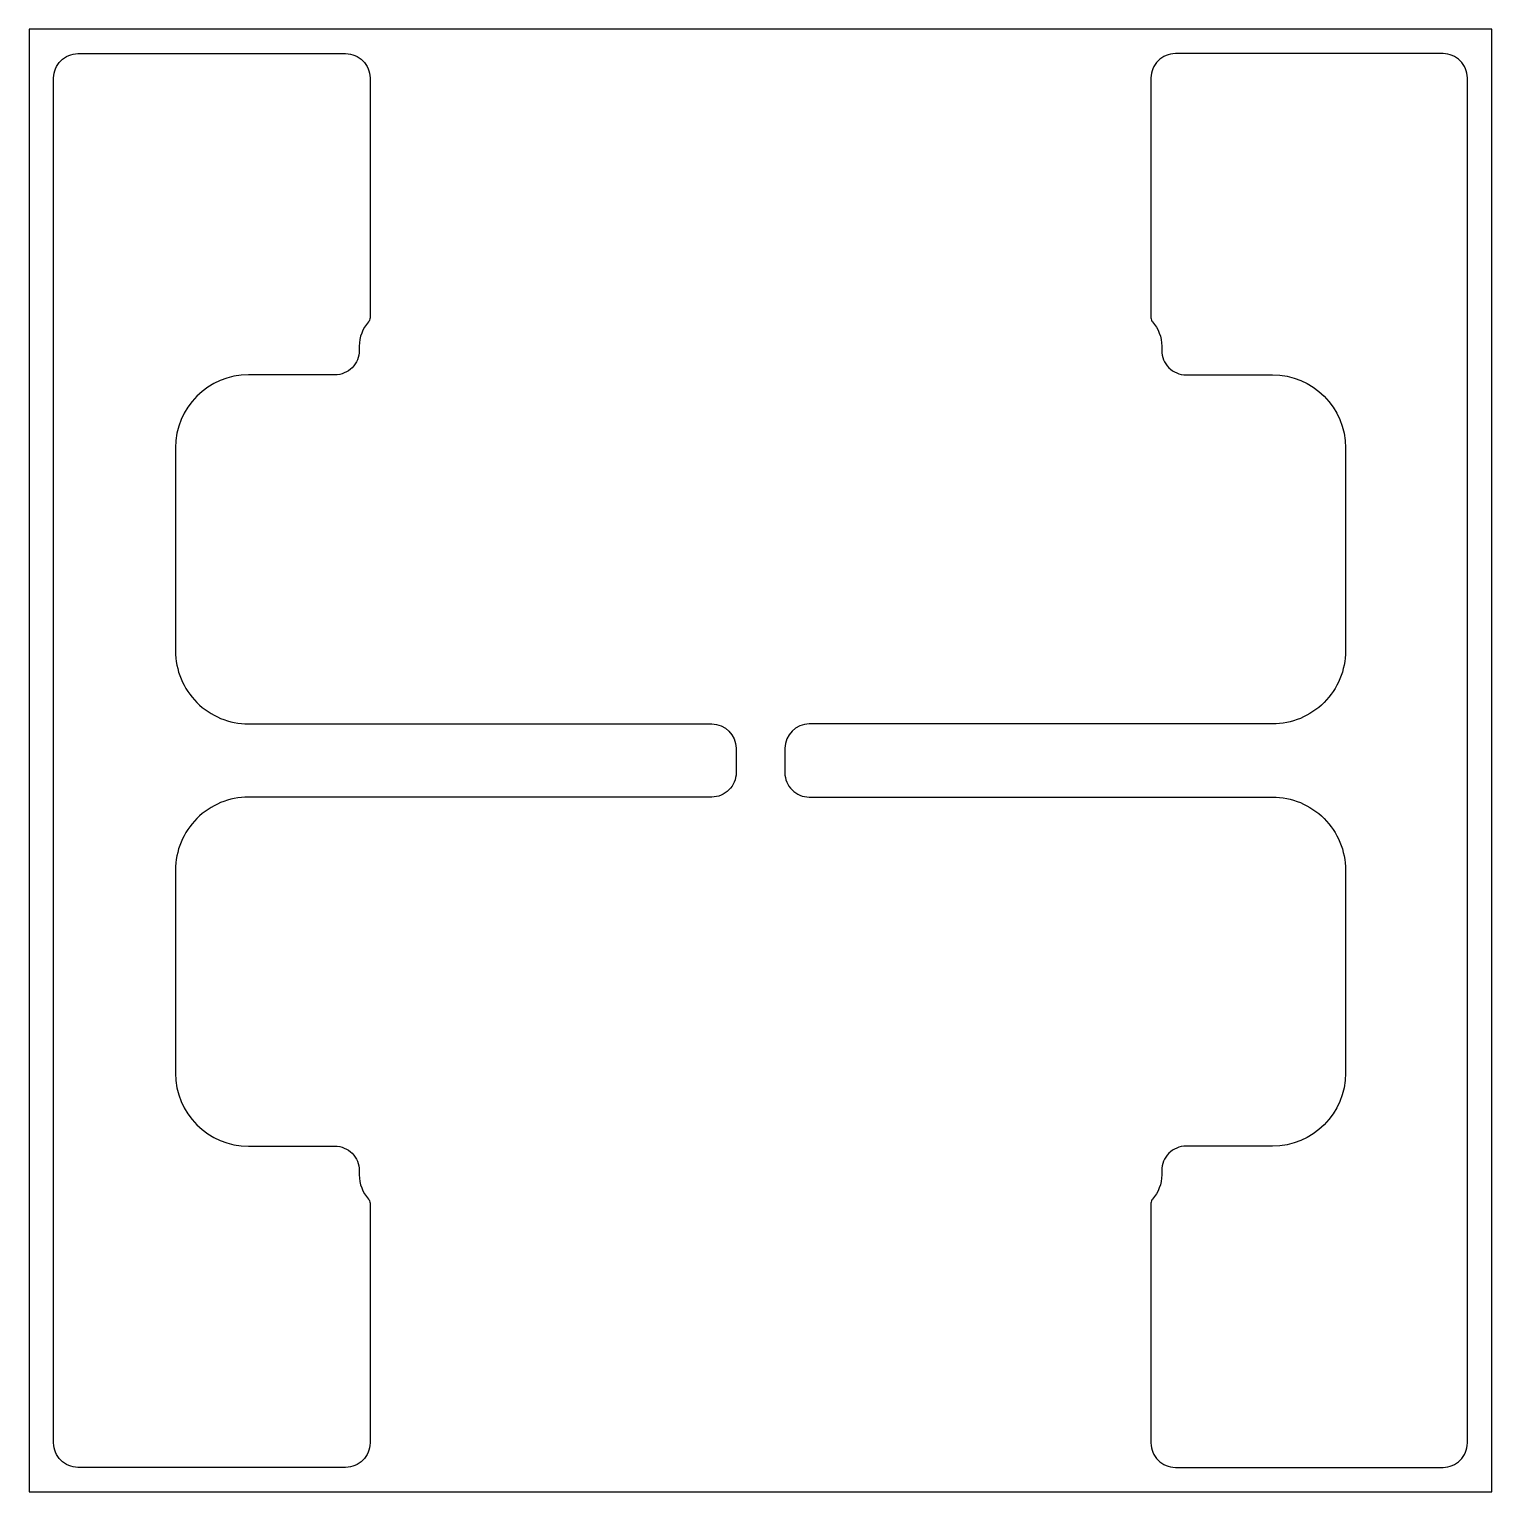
# Model space of a CAD drawing. Header units: millimetres. Extents: x -15 to 15, y -15 to 15.
import ezdxf

# ---------------------------------------------------------------- set-up
doc = ezdxf.new("R2010")
doc.units = ezdxf.units.MM
doc.layers.add('glass_extents', color=7, linetype='Continuous')
doc.layers.add('tc_metal', color=4, linetype='Continuous')

msp = doc.modelspace()

# ---------------------------------------------------------------- linework, layer by layer
at = {"layer": 'glass_extents'}
msp.add_lwpolyline([(-15, -15), (15, -15), (15, 15), (-15, 15)], close=True, dxfattribs=at)
at = {"layer": 'tc_metal'}
for points in [[(-14, 14.5), (-8.51, 14.5, -0.414214), (-8.01, 14), (-8.01, 9.08, -0.183232), (-8.041, 8.997, 0.183233), (-8.23, 8.5), (-8.23, 8.411, -0.414214), (-8.73, 7.911), (-10.5, 7.911, 0.414212), (-12, 6.411), (-12, 2.25, 0.414215), (-10.5, 0.75), (-1, 0.75, -0.414213), (-0.5, 0.25), (-0.5, -0.25, -0.414214), (-1, -0.75), (-10.5, -0.75, 0.414215), (-12, -2.25), (-12, -6.411, 0.414212), (-10.5, -7.911), (-8.73, -7.911, -0.414214), (-8.23, -8.411), (-8.23, -8.5, 0.183233), (-8.041, -8.997, -0.183232), (-8.01, -9.08), (-8.01, -14, -0.414214), (-8.51, -14.5), (-14, -14.5, -0.414214), (-14.5, -14), (-14.5, 14, -0.414214)], [(14, 14.5), (8.51, 14.5, 0.414214), (8.01, 14), (8.01, 9.08, 0.183232), (8.041, 8.997, -0.183233), (8.23, 8.5), (8.23, 8.411, 0.414214), (8.73, 7.911), (10.5, 7.911, -0.414212), (12, 6.411), (12, 2.25, -0.414215), (10.5, 0.75), (1, 0.75, 0.414213), (0.5, 0.25), (0.5, -0.25, 0.414214), (1, -0.75), (10.5, -0.75, -0.414215), (12, -2.25), (12, -6.411, -0.414212), (10.5, -7.911), (8.73, -7.911, 0.414214), (8.23, -8.411), (8.23, -8.5, -0.183233), (8.041, -8.997, 0.183232), (8.01, -9.08), (8.01, -14, 0.414214), (8.51, -14.5), (14, -14.5, 0.414214), (14.5, -14), (14.5, 14, 0.414214)]]:
    msp.add_lwpolyline(points, format="xyb", close=True, dxfattribs=at)

doc.saveas('drawing.dxf')
